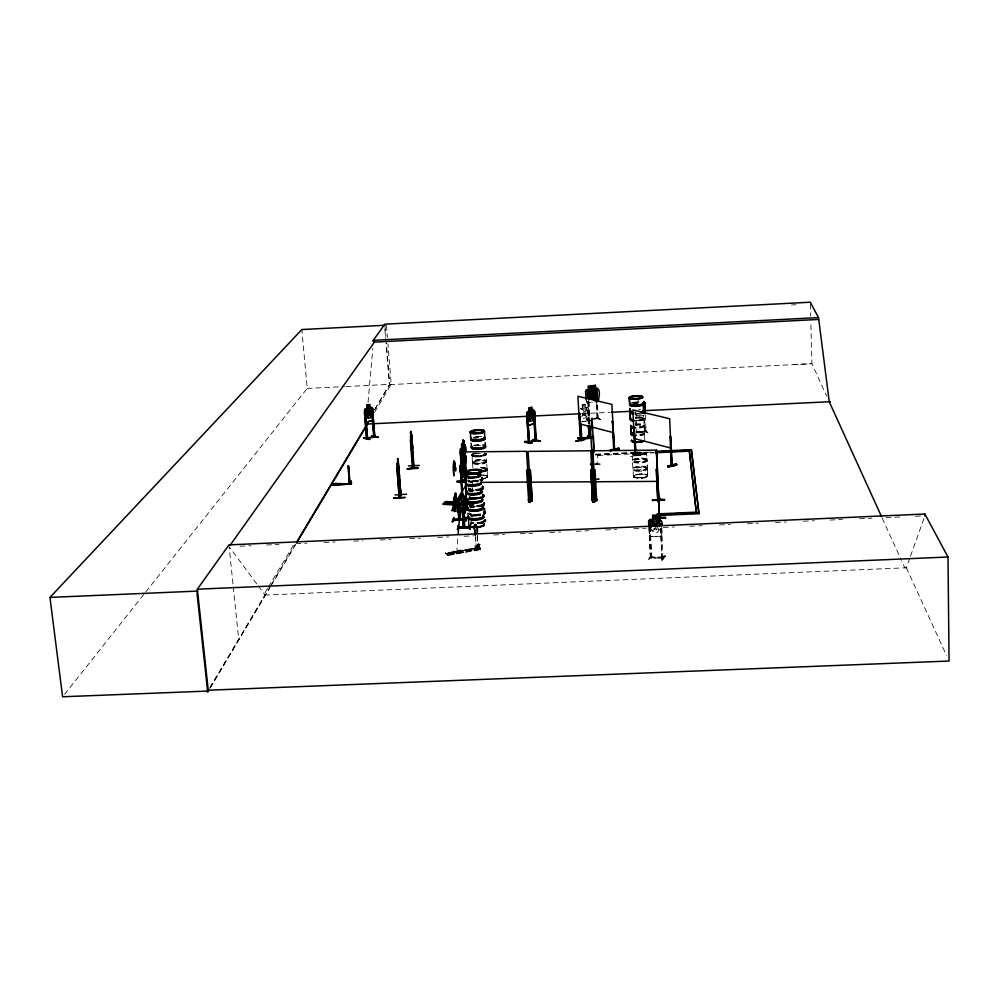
<?xml version="1.0" encoding="UTF-8"?>
<svg xmlns="http://www.w3.org/2000/svg" width="999" height="999" viewBox="0 0 999 999"><rect width="100%" height="100%" fill="white"/><g stroke="black" fill="none" stroke-linecap="round" stroke-linejoin="round"><path stroke-width="0.75" stroke-dasharray="5 3.75" d="M640.821 453.596C631.081 453.608 639.273 454.57 640.933 452.722A9.565 2.31 -2.9 0 1 640.496 452.909L640.047 453.484M639.397 453.359L639.597 452.634L637.861 453.833A8.454 2.06 -2.8 0 1 640.846 453.658L636.313 453.509M479.283 545.317C478.509 543.98 479.358 545.866 478.409 545.129M478.371 455.956L485.352 454.845L484.627 454.37M475.412 498.176L480.669 498.326A7.755 2.023 -4.1 0 0 469.767 498.813M479.408 545.317L479.283 545.054M472.427 461.813L471.94 454.283M487.187 469.717L487.212 469.58A7.143 1.761 -4 0 1 483.129 471.503M594.967 464.41L600.337 463.936L596.153 464.185M637.799 453.509L637.861 453.309A8.454 2.048 -2.8 0 1 640.821 453.171L638.648 453.621M477.609 544.905L477.385 545.554M478.983 545.279L478.658 544.88M478.771 544.48L478.896 545.379M647.377 468.868L647.664 475.911A7.18 1.823 -2.8 0 1 636.987 477.997A7.18 1.823 -2.8 0 1 636.9 474.837A7.18 1.823 -2.8 0 1 647.702 475.911L647.09 460.264M471.953 455.469L472.215 454.033L474.363 453.134A7.068 1.686 -4 0 0 472.864 455.382L480.244 455.981M632.417 460.839L632.23 453.309M486.113 453.971L484.827 454.97M487.662 476.948L486.963 475.874L487.537 476.286M647.09 460.189L647.052 460.402A7.28 1.786 -2.8 0 0 636.088 459.365A7.28 1.786 -2.8 0 0 636.163 462.475A7.28 1.786 -2.8 0 0 647.04 460.402L647.04 460.439M594.904 464.61L597.065 464.51L597.727 454.582L597.764 455.457M640.334 453.558C640.958 453.571 638.736 452.372 639.835 453.521M639.298 453.059L639.248 453.359M635.539 452.297L595.641 454.158L595.641 455.556L654.008 452.834M632.379 454.021L633.129 452.385A7.205 1.748 -2.8 0 0 638.461 454.77A7.205 1.748 -2.8 0 0 646.316 452.21C647.027 455.656 638.224 454.882 635.789 454.92M642.906 417.969L643.606 419.305L643.868 418.569M633.503 475.849C641.258 483.666 659.752 471.041 635.426 474.912M368.019 402.447L372.852 348.339M477.335 544.73L477.322 545.442L478.633 545.254M478.109 545.529L478.459 547.102L480.432 548.426L480.307 546.703L477.01 547.29L477.122 549.013L480.432 548.426M479.358 544.48L478.546 543.968L479.508 548.051L479.545 544.393L478.546 543.968M480.082 544.805L477.185 545.154L478.084 545.417M637.812 432.317A6.756 1.573 -2.9 0 1 644.517 433.778L644.792 440.122M461.675 550.699C452.172 550.849 468.543 550.786 458.816 550.973M458.841 551.323L461.7 551.036M478.633 544.592C478.733 544.73 476.261 545.229 478.946 545.242M477.185 547.415L477.335 549.562L475.012 548.001L474.862 545.854L478.334 545.392L478.346 544.717M472.352 462.038L472.427 462.724M487.1 469.055L486.451 461.001A7.043 1.698 -4 0 1 475.474 462.874A7.043 1.698 -4 0 1 476.386 459.877A7.043 1.698 -4 0 1 486.451 460.876L485.914 453.621M477.647 545.317L477.834 544.992M644.517 433.778L644.517 433.741A6.756 1.573 -2.9 0 1 636.076 435.489M487.087 470.054L487.125 469.942A7.043 1.736 -4 0 0 482.43 468.793M477.709 545.429L477.547 544.867M487.1 470.017L487.112 469.98A7.043 1.736 -4 0 1 483.129 471.953M486.625 461.688L486.625 461.75A7.143 1.723 -4 0 0 476.411 460.726A7.143 1.723 -4 0 0 475.474 463.786A7.143 1.723 -4 0 0 486.6 461.75M647.364 468.818L647.477 468.519A7.28 1.823 -2.8 0 0 636.5 467.532A7.28 1.823 -2.8 0 0 636.575 470.679A7.28 1.823 -2.8 0 0 647.439 468.581L647.439 468.581M630.494 456.718L639.535 454.208M581.093 422.04L588.224 420.779L589.023 417.232L588.573 408.191L587.387 407.167L588.573 408.191M588.224 420.779L589.085 417.257M633.403 476.573L632.417 460.914M661.987 532.617L660.826 536.825L650.786 536.525L649.113 532.292M590.446 421.079L586.376 419.168M586.338 419.243L586.813 418.618L590.933 420.479M487.687 476.91L485.164 478.359M267.582 588.436L263.586 595.117L906.355 567.769L909.964 557.667M910.476 556.231L924.912 515.859M651.798 555.182L647.964 559.777L651.91 555.831M448.089 555.469L480.894 549.587L478.309 547.415L445.629 553.234L445.841 553.846L478.808 547.976L446.066 553.546L446.278 554.158L478.983 548.326L478.758 547.714L445.492 553.621L445.616 552.797L448.951 552.197L451.248 554.22L448.951 552.197M480.669 548.975L447.352 554.944L480.669 548.975L480.307 546.703M447.902 555.044L445.616 552.797M638.511 453.921L638.873 453.346M478.334 545.392L478.196 547.839M581.793 416.983L583.528 412.962C579.283 409.79 582.754 407.142 584.078 412.1C584.939 407.03 588.661 407.455 584.79 412.774C589.085 416.171 585.814 418.706 584.215 413.598L581.93 417.37M639.447 453.633L639.909 452.834L638.261 453.621M645.566 453.259L645.267 452.909M644.405 453.471L645.554 453.009M632.879 453.808L633.878 454.033M654.545 528.246C654.782 532.092 649.125 531.705 653.071 528.271M640.459 452.684L640.571 453.396M484.04 455.069L483.191 455.007L483.691 454.483M643.593 419.018L641.42 419.48M644.455 453.596L643.781 453.271M210.427 687.512L265.06 595.054L257.692 585.127M374.625 409.627L389.385 384.64L386.014 342.919M209.902 688.423L269.892 587.799M270.679 586.463L295.429 544.954M374.45 412.4L391.208 384.29L387.949 343.856M659.54 529.145L657.554 532.467L653.558 532.355L651.261 528.921M209.815 687.599L270.642 585.701M271.441 584.365L295.367 544.28M268.381 587.1L294.006 544.343M374.75 409.615L389.722 384.627L386.351 342.769M639.909 453.883C640.322 452.085 640.571 453.446 639.597 452.747M640.297 452.897L639.835 453.733M634.752 403.509L635.739 402.185L640.284 401.898M634.865 403.546L635.764 402.21M662.449 560.227L665.534 556.181L661.9 560.139M64.523 694.342L144.78 593.194M145.742 591.97L307.205 388.449L301.835 329.545M469.58 497.065L470.079 497.077M470.242 497.202L469.617 497.202M661.725 559.515L664.909 555.556L661.725 560.227M661.987 556.88L663.199 557.055L662 557.042M651.41 557.942C653.558 557.142 648.826 555.869 651.448 556.693M650.361 557.917L650.399 556.468M485.214 454.795L483.666 455.02M473.476 455.007L472.852 455.419L473.414 454.932M473.151 455.482L473.588 455.182M640.933 453.084A9.565 2.31 -2.9 0 1 640.521 453.396L639.223 453.509L639.909 452.947M640.371 413.474L640.159 413.199A6.781 1.498 -2.9 0 1 634.989 413.623M581.081 409.54L582.542 408.154L582.292 404.745L585.189 404.27L585.327 407.642L587.35 407.292L585.476 407.53M636.438 453.509L637.762 453.321M591.283 419.68L598.189 418.706M636.55 403.371L638.186 402.098L637.886 398.601M633.491 475.836L635.426 474.9M644.517 453.683L645.903 453.359L644.58 453.246M643.718 453.396L644.105 453.459M633.279 453.808L633.978 453.846M633.441 454.021L633.978 453.833M636.076 454.945C636.063 457.467 634.49 453.871 636.026 454.882M635.077 455.856C637.412 455.644 633.691 454.295 632.392 453.996L632.092 453.509M635.364 417.907A6.693 1.498 -2.9 0 1 643.781 418.956A6.693 1.498 -2.9 0 1 635.364 420.816L643.606 419.305M484.965 454.545L483.429 454.682M645.204 430.919L645.054 431.818L645.004 430.831L646.103 430.719L646.266 431.793L636.937 432.592L646.153 431.705M636.962 403.296L638.049 403.309M639.56 453.059L639.547 453.384M642.906 419.717L641.845 420.079M651.735 555.731L648.688 559.802M643.831 453.321L645.329 452.884M651.635 557.942L650.162 526.685M469.567 497.352L470.342 497.077M641.47 419.018L642.632 419.592M483.591 455.719L485.726 454.82L486.014 453.446M485.102 454.857L484.39 455.057M474.388 453.459L471.803 454.895L472.939 455.244M588.836 420.042L589.76 419.917M596.965 417.832L597.989 417.694M478.434 548.339L475.874 546.878L478.246 548.638M663.136 557.08L662.949 558.329L663.136 556.893M651.51 557.929L650.049 526.81M662.162 556.843L661.912 558.291L660.501 525.412M481.106 522.664L482.792 522.24A7.642 2.073 -4.1 0 1 477.197 523.114L481.106 522.664L479.195 522.952M635.839 455.332A7.155 1.736 -2.8 0 0 645.616 454.233A7.18 1.736 -2.8 0 0 642.969 451.998A7.155 1.736 -2.8 0 1 645.616 454.233A7.18 1.736 -2.8 0 1 635.839 455.344A7.155 1.736 -2.8 0 1 633.216 453.071A7.18 1.736 -2.8 0 0 635.839 455.344L636.088 455.244M471.478 498.801L481.056 497.377A7.692 1.998 -4.1 0 1 469.105 497.502L479.195 498.414A7.705 2.01 -4.1 0 0 469.83 499.188L471.478 498.763M471.69 498.464L481.068 497.714A7.692 1.998 -4.1 0 1 469.13 497.839L471.678 498.501M479.383 498.139L481.081 497.739M469.755 498.826L475.399 497.964M633.666 453.583L632.891 454.046M645.017 430.819L645.903 430.719M641.745 419.168L643.006 419.255M483.553 454.745L484.577 454.67M484.977 455.044L483.491 454.982M471.965 455.444L476.61 456.493L483.578 455.694M588.96 419.168L589.585 418.968M597.077 417.819L597.752 417.694M598.164 418.731L597.24 403.259M469.617 499.6L472.689 499.637M451.186 551.798C458.878 557.08 445.142 550.249 454.508 551.211L456.818 553.234L454.508 551.211M457.467 550.686C465.172 555.919 451.423 549.163 460.789 550.099L463.111 552.11L460.789 550.099M474.862 545.854L475.162 547.689L480.494 546.828M478.796 547.577L478.833 543.918M480.257 548.926L447.465 554.732L480.681 549.188M582.504 421.653L588.149 420.679M477.247 545.379L480.119 544.842M475.349 536.788L476.273 547.052L475.599 536.75M583.104 418.281L585.951 417.782L587.312 414.822L586.962 408.516L585.377 407.654L585.289 404.145L582.18 404.645L582.429 408.054L580.294 408.391M580.856 408.404L582.479 408.129M580.906 408.429L587.4 407.305M587.524 410.339L588.536 410.252L587.524 410.339L588.286 424.001M638.923 453.696L638.973 453.084M596.166 417.669L600.699 419.518L596.503 417.619M591.246 418.993L597.127 418.181M469.68 497.052L470.142 497.102M477.435 498.064L479.358 497.777M587.225 402.797L591.458 402.185M586.138 399.787L587.2 402.934L592.907 402.073M633.653 453.883L633.116 454.095M641.283 454.832L643.019 454.582M480.269 456.293L482.03 456.043M641.92 419.143L641.071 419.455L642.369 419.168M641.945 419.293L642.732 419.043M597.902 418.656L597.102 403.196M596.266 403.321L597.29 418.868L597.252 417.894M597.302 418.856L596.415 403.384M636.413 415.759C655.681 411.551 634.14 420.816 635.202 412.525M645.654 430.494L647.851 432.767M638.548 409.49L640.646 409.29M636.301 453.721L640.796 453.109L640.908 453.796M477.46 498.401L473.476 498.588M635.327 417.32L638.786 417.157M638.798 417.482L635.339 417.619A6.693 1.498 -2.9 0 1 643.756 418.631A6.693 1.498 -2.9 0 1 635.352 420.554L643.106 419.418L642.407 418.931M637.075 417.52L635.352 417.644A6.693 1.498 -2.9 0 1 643.768 418.706A6.693 1.498 -2.9 0 1 635.352 420.492L637.087 420.454M642.107 419.081L641.545 419.168M791.558 304.932L795.891 304.72M307.205 388.449L344.543 386.601M346.104 386.526L391.208 384.29M389.722 384.627L811.937 363.711L826.685 396.116M793.318 364.61L811.937 363.711L810.826 322.365M581.868 413.673L609.865 412.325M596.128 463.761L600.337 464.16M645.279 431.893L644.355 415.184M637.075 452.222L640.134 452.072M595.591 454.682L635.539 452.809M637.075 452.734L652.434 452.023M595.691 455.044L632.504 453.321M634.04 453.246L653.995 452.31M594.855 463.723L597.015 463.611L597.065 464.51M596.353 478.946L599.225 478.808L596.49 479.557M596.378 479.42L599.25 479.383M240.022 546.178L250.911 545.691M266.483 545.004L278.933 544.455M296.054 543.693L306.955 543.206M324.076 542.457L334.965 541.97M353.646 541.146L362.987 540.734M380.107 539.972L391.009 539.485M409.69 538.661L420.579 538.186M437.699 537.425L448.601 536.938M464.16 536.251L473.501 535.839M493.743 534.94L504.632 534.465M520.204 533.766L532.654 533.216M549.775 532.467L560.676 531.98M576.236 531.293L588.686 530.744M605.806 529.982L616.708 529.495M633.828 528.746L646.278 528.184M663.398 527.435L674.3 526.948M689.859 526.261L702.322 525.711M719.442 524.95L730.331 524.463M747.464 523.713L758.353 523.226M775.474 522.465L786.375 521.99M803.496 521.228L814.385 520.754M829.957 520.054L842.407 519.505M859.527 518.756L871.977 518.194M885.988 517.582L899.999 516.958M915.571 516.271L923.351 515.921M906.355 567.769L904.819 567.832L901.573 560.676M662.961 558.316L661.688 525.449M484.315 454.582L485.102 454.67M484.215 455.069L483.441 455.119M479.12 522.839L477.172 523.039M637.037 431.593L636.962 432.717L636.001 412.937M469.967 488.136A3.971 1.361 -88.6 0 0 470.242 488.761L470.741 491.67M469.53 504.532L473.938 504.47M468.993 504.695L473.826 504.832L469.143 504.845M468.868 505.032L473.651 504.97M653.396 528.983L657.392 529.095M660.751 536.638L650.873 536.388L649.288 532.23M665.596 556.268L664.847 555.544M650.499 557.742L663.361 558.166M648.875 526.785L650.386 557.879L663.111 558.291M477.584 545.629L477.222 544.992M638.786 417.145L643.868 418.419M638.798 417.457L642.869 417.994M641.945 419.568L641.108 419.518M640.484 453.796L639.81 453.271M477.397 498.326L479.195 498.439A7.705 2.01 -4.1 0 0 469.817 499.125M650.411 557.892L649.088 528.009M482.417 523.251L477.16 522.964A7.73 2.11 -4.1 0 1 482.392 523.226M473.551 456.181L472.515 455.856M600.661 419.468L596.016 417.207M645.179 430.094L647.901 432.842M645.217 430.519L647.389 432.742M486.938 475.861L482.892 475.212A7.043 1.761 -4 0 1 487.562 476.473A7.043 1.761 -4 0 1 483.578 478.421M470.816 522.34L473.426 523.014A7.642 2.073 -4.1 0 1 470.904 522.34M587.162 402.909L586.55 400.811M596.041 417.757L600.187 419.605M586.75 418.681L590.871 420.529M589.522 420.279L586.775 419.043L590.958 421.016M635.139 455.881L635.014 454.857M661.962 558.279L660.539 528.658M633.541 477.023L634.265 477.435M485.377 453.309L486.038 453.771M476.273 547.052L477.834 548.089L477.023 532.367M475.162 547.689L477.122 549.013M471.928 455.132L472.614 455.507A7.068 1.686 -4 0 0 482.005 455.731A7.068 1.686 -4 0 0 485.327 453.334A7.068 1.686 -4 0 1 482.005 455.731A7.068 1.686 -4 0 1 472.602 455.619A7.068 1.686 -4 0 1 475.949 453.159A7.068 1.686 -4 0 0 472.589 455.556M445.654 553.221L448.114 555.432M645.017 431.118L637.125 431.955M256.768 583.891L229.121 546.653L233.104 585.239M656.093 526.048C662.412 532.33 657.105 533.316 655.232 526.948M480.382 549.263L447.627 555.119M478.321 547.627L445.492 553.621M480.594 467.919A7.143 1.761 -4 0 1 487.037 468.931L486.938 468.656M487.012 468.893L487.05 468.956A7.143 1.761 -4 0 1 483.104 471.091M647.402 468.131L647.427 468.194A7.28 1.823 -2.8 0 1 636.55 470.254A7.28 1.823 -2.8 0 1 636.475 467.107A7.28 1.823 -2.8 0 1 647.414 468.169M472.539 463.012L473.014 469.567M906.33 567.707L946.465 655.381M882.192 518.106L900.923 559.265M644.13 425.424L644.43 432.729A6.668 1.548 -2.9 0 0 636.051 431.643M644.118 425.349L643.568 415.197M447.465 554.507L447.777 555.207M486.925 468.618L487.2 469.505A7.143 1.761 -4 0 0 482.43 468.306M647.077 460.152L647.065 460.077A7.28 1.786 -2.8 0 1 636.138 462.05A7.28 1.786 -2.8 0 1 636.063 458.953A7.28 1.786 -2.8 0 1 647.015 459.977L646.565 452.659L646.89 459.59A7.18 1.761 -2.8 0 1 636.163 461.55A7.18 1.761 -2.8 0 1 636.088 458.491A7.18 1.761 -2.8 0 1 646.89 459.503M469.767 514.485L469.692 514.048A7.767 2.085 -4.1 0 0 470.242 514.56M644.43 432.804L644.442 432.767A6.668 1.548 -2.9 0 1 636.051 434.627M233.267 586.775L238.761 640.022M470.242 488.761L470.504 491.67M386.451 325.187L387.45 337.625M384.977 325.724L385.851 336.576M384.89 329.021L385.889 341.383M479.258 544.443L479.508 548.051M468.231 487.562L468.456 490.646M487.1 470.254L487.524 476.973M588.861 401.386L589.81 418.431M588.723 401.323L589.672 418.369M588.024 401.511L589.298 423.926M587.887 401.448L589.123 423.851M587.699 410.402L588.461 424.063M477.422 535.177L478.084 548.051M472.44 488.786L472.589 491.77M472.127 487.287L472.365 491.77M635.002 411.513L635.227 414.61M635.601 422.177L635.751 425.199M661.6 528.409L661.8 532.629M645.279 415.097L646.078 431.843M646.965 460.876A7.18 1.773 -2.8 0 1 636.238 462.924A7.18 1.773 -2.8 0 1 636.163 459.865A7.18 1.773 -2.8 0 1 646.965 460.876L647.277 467.694A7.18 1.786 -2.8 0 1 636.575 469.755A7.18 1.786 -2.8 0 1 636.5 466.658A7.18 1.786 -2.8 0 1 647.29 467.694M810.326 303.996L810.651 316.246M456.78 552.797A514.41 34.99 88 0 1 457.879 537.262M640.109 413.661A6.681 1.474 -2.9 0 1 635.027 414.048M635.339 417.332A6.693 1.498 -2.9 0 1 643.743 418.381A6.693 1.498 -2.9 0 1 635.339 420.229M631.605 402.772A6.681 1.449 -2.9 0 1 638.036 402.085M632.979 403.296A6.781 1.474 -2.9 0 1 638.099 402.909M631.555 403.209A6.781 1.474 -2.9 0 1 638.086 402.51M636.113 432.917A6.668 1.548 -2.9 0 1 644.492 434.016L644.505 433.891A6.668 1.548 -2.9 0 1 636.113 435.914M635.389 418.294A6.668 1.498 -2.9 0 1 643.768 419.343A6.668 1.498 -2.9 0 1 635.389 421.191M635.689 424.837A6.768 1.548 -2.9 0 1 644.193 425.936L644.205 425.936A6.768 1.548 -2.9 0 1 635.689 427.834M635.739 425.299A6.668 1.523 -2.9 0 1 644.13 426.386A6.668 1.523 -2.9 0 1 635.739 428.259M636.051 432.055A6.756 1.573 -2.9 0 1 644.555 433.179L644.58 433.191A6.756 1.573 -2.9 0 1 636.051 435.089M635.664 424.45A6.768 1.548 -2.9 0 1 644.18 425.537L644.205 425.562A6.768 1.548 -2.9 0 1 635.676 427.435M635.676 424.026A6.668 1.523 -2.9 0 1 644.068 425.099A6.668 1.523 -2.9 0 1 635.676 426.973M485.864 453.359A7.068 1.686 -4 0 1 481.418 455.544A7.068 1.686 -4 0 1 472.864 455.382M473.851 445.342A7.043 1.648 -4 0 1 483.728 444.867M473.239 437.724A7.168 1.648 -4 0 1 481.905 437.05M475.399 445.866A7.155 1.673 -4 0 1 483.878 445.729M473.801 445.791A7.155 1.673 -4 0 1 483.853 445.317M474.912 438.299A7.055 1.623 -4 0 1 478.484 437.912M473.264 438.136A7.168 1.648 -4 0 1 478.459 437.412M484.328 453.259A7.068 1.686 -4 0 1 482.567 455.931A7.068 1.686 -4 0 1 472.377 455.744A7.068 1.686 -4 0 1 477.709 453.146M480.556 467.482A7.043 1.723 -4 0 1 486.9 468.469A7.043 1.723 -4 0 1 483.029 470.604M482.904 475.487A7.043 1.761 -4 0 1 487.587 476.748A7.043 1.761 -4 0 1 483.603 478.696M482.867 475.037A7.018 1.748 -4 0 1 485.089 477.884M645.604 452.097A7.205 1.748 -2.8 0 1 644.043 454.383A7.205 1.748 -2.8 0 1 634.777 454.82A7.205 1.748 -2.8 0 1 633.166 452.684M480.507 490.034A7.692 1.961 -4.1 0 1 476.91 490.721M468.593 490.172A7.692 1.961 -4.1 0 0 474.912 490.871A7.73 1.986 -4.1 0 0 469.28 491.77M468.319 488.686A7.692 1.961 -4.1 0 1 469.243 488.174M480.544 489.547A7.792 1.986 -4.1 0 1 468.456 489.685M480.981 496.878A7.667 1.986 -4.1 0 1 469.093 497.002M481.019 497.065A7.692 1.998 -4.1 0 1 469.08 497.202M478.221 481.156A7.805 1.961 -4.1 0 1 467.832 480.919M480.407 488.561A7.692 1.961 -4.1 0 1 468.481 488.698M478.209 481.643A7.692 1.936 -4.1 0 1 476.298 481.93M472.315 482.117A7.692 1.936 -4.1 0 1 467.957 481.406M480.519 489.098A7.792 1.986 -4.1 0 1 468.419 489.235M478.184 480.706A7.805 1.948 -4.1 0 1 467.794 480.469M478.109 480.169A7.692 1.923 -4.1 0 1 467.857 479.932M480.581 515.347A7.667 2.048 -4.1 0 1 470.367 515.047M469.767 514.572A7.667 2.048 -4.1 0 1 470.092 513.498M480.594 514.86A7.767 2.085 -4.1 0 1 471.341 514.947M469.53 513.548A7.767 2.085 -4.1 0 1 469.967 512.986M482.729 521.74A7.642 2.073 -4.1 0 1 477.16 522.602A7.667 2.098 -4.1 0 1 482.33 523.051M479.395 498.563A7.667 1.986 -4.1 0 1 469.18 498.301M481.081 522.34A7.667 2.085 -4.1 0 1 477.172 522.802M473.426 522.689A7.667 2.085 -4.1 0 1 470.854 522.027M481.68 505.731A7.78 2.048 -4.1 0 1 469.617 505.856M480.482 513.886A7.667 2.048 -4.1 0 1 469.655 513.124M481.63 506.218A7.655 2.023 -4.1 0 1 478.059 506.905M469.767 506.331A7.655 2.023 -4.1 0 0 476.061 507.067A7.717 2.048 -4.1 0 0 470.442 507.992M469.493 504.807A7.655 2.023 -4.1 0 1 470.404 504.283M480.556 514.423A7.767 2.073 -4.1 0 1 469.592 513.636M481.643 505.282A7.78 2.048 -4.1 0 1 469.58 505.407M481.543 504.757A7.667 2.01 -4.1 0 1 469.642 504.882M482.704 521.728A7.605 2.06 -4.1 0 1 477.16 522.589M467.832 490.771A7.73 1.986 -4.1 0 1 480.019 489.797M468.506 481.993A7.867 1.986 -4.1 0 1 478.022 481.243M468.556 481.506A7.742 1.948 -4.1 0 1 477.909 480.756M469.792 498.626A7.692 2.01 -4.1 0 1 480.581 498.139M469.168 491.246A7.855 2.023 -4.1 0 1 480.182 490.734M469.143 490.784A7.855 2.023 -4.1 0 1 480.157 490.284M470.254 482.055A7.867 1.986 -4.1 0 1 478.046 481.693M470.354 482.592A7.742 1.961 -4.1 0 1 472.265 482.305M470.966 515.259A7.705 2.073 -4.1 0 1 480.294 514.51M470.304 507.005A7.842 2.073 -4.1 0 1 481.293 506.505M468.993 507.005A7.717 2.048 -4.1 0 1 481.168 506.031M471.565 499.537A7.692 2.01 -4.1 0 1 479.195 499.188M470.242 524.025A7.667 2.098 -4.1 0 1 473.251 523.126M470.329 507.455A7.842 2.085 -4.1 0 1 481.331 506.968M470.267 524.525A7.68 2.098 -4.1 0 1 471.603 524.025M477.172 523.164A7.68 2.098 -4.1 0 1 482.38 523.551M470.954 516.196A7.83 2.11 -4.1 0 1 480.432 515.434M470.929 515.746A7.83 2.11 -4.1 0 1 480.394 514.985M469.817 499.45A7.755 2.023 -4.1 0 1 479.195 498.701M471.066 516.72A7.705 2.085 -4.1 0 1 478.608 515.846M470.379 481.893A3.971 1.361 -88.6 0 1 472.215 483.329M470.616 481.893A3.971 1.361 -88.6 0 1 472.452 483.329M470.467 488.773A3.971 1.361 -88.6 0 1 470.204 488.149M486.538 462.137L486.525 462.187A7.043 1.711 -4 0 1 475.561 464.235A7.043 1.711 -4 0 1 476.486 461.213A7.043 1.711 -4 0 1 486.538 462.225M661.875 557.23L651.648 557.042L661.875 557.23M471.54 523.713L470.179 524.238A7.73 2.11 -4.1 0 1 471.553 523.713M585.789 415.084L582.954 415.584L582.604 409.278L585.439 408.778L585.789 415.084M584.715 404.932L582.892 405.244L582.954 406.368L584.777 406.056L584.715 404.932M481.805 436.613A7.055 1.623 -4 0 0 473.276 437.275A7.068 1.623 -4 0 1 481.818 436.6M475.049 456.793A7.043 1.673 -4 0 0 486.014 454.807A7.043 1.673 -4 0 0 475.974 453.833A7.043 1.673 -4 0 0 475.049 456.793M475.449 463.374A7.143 1.723 -4 0 0 486.575 461.338A7.143 1.723 -4 0 0 476.386 460.314A7.143 1.723 -4 0 0 475.449 463.374M636.65 471.128A7.18 1.798 -2.8 0 0 647.364 469.068A7.18 1.798 -2.8 0 0 636.575 468.019A7.18 1.798 -2.8 0 0 636.65 471.128M636.975 477.522A7.155 1.811 -2.8 0 0 647.652 475.449A7.155 1.811 -2.8 0 0 636.9 474.375A7.155 1.811 -2.8 0 0 636.975 477.522M637.549 452.085A7.18 1.736 -2.8 0 0 635.826 452.335A7.155 1.736 -2.8 0 1 637.549 452.072M636.975 477.722A7.18 1.823 -2.8 0 0 647.689 475.636A7.18 1.823 -2.8 0 0 636.887 474.562A7.18 1.823 -2.8 0 0 636.975 477.722M470.879 521.828A7.642 2.073 -4.1 0 0 473.426 522.489A7.605 2.06 -4.1 0 1 470.904 521.828"/><path stroke-width="1.5" d="M411.251 436.338L411.913 444.33L411.413 441.396C412.1 455.457 409.665 428.808 411.288 439.847M350.549 481.718L351.161 481.518M412.537 467.42L413.873 465.284L412.412 468.456L412.974 467.12L413.062 468.194L410.502 432.28M410.577 437.874L410.614 436.351M468.469 499.8L465.859 504.033L466.246 498.401L466.67 506.018L465.834 494.38L464.797 499.7L465.309 508.828L466.783 505.894L465.184 511.563M348.576 466.533L348.226 465.896L349.613 483.191L348.901 470.104M397.09 465.484L397.552 463.186L399.637 497.739L397.19 465.459M453.833 504.158C455.269 479.807 457.442 524.725 454.657 496.878M454.42 510.514L453.621 498.801L455.469 493.344L455.869 494.83M460.864 499.025L460.814 498.351L460.876 499.375M464.66 446.441L463.499 445.079M467.557 500.586C467.12 497.939 468.269 501.036 466.858 500.686M349.887 482.542L348.863 484.165L348.801 482.829L350.799 482.817M351.024 483.878L330.819 485.152M351.323 483.653L331.268 484.365M351.423 483.466L351.336 481.843L349.25 482.017L351.336 481.843M331.356 484.39L333.429 483.941M465.322 499.812L462.1 498.364L460.327 468.007L463.074 498.464L462.387 497.115M462.587 497.452L461.988 497.202L462.924 497.352M593.706 478.558L593.231 479.682M459.415 507.317C460.439 505.931 459.09 508.429 460.252 507.38C460.064 502.01 458.928 510.414 460.252 507.38M461.176 498.763L460.514 498.788M592.082 449.712L593.781 479.67M593.369 435.589L594.205 451.286M455.357 494.892L455.469 493.344L456.855 504.87L456.718 503.833L454.483 510.464M455.919 493.868L455.257 493.781L455.956 493.356L456.643 505.432L456.655 503.808L456.131 504.27M463.961 500.549L464.772 512.662L466.683 505.969L465.197 512.649L464.772 511.138M457.892 527.422L470.442 526.91L470.229 527.684L457.892 528.234L470.229 527.659M465.571 481.331L465.821 477.934M465.546 461.151L465.834 457.267L465.546 461.151L463.037 462.599L461.925 462.237L463.024 463.923L462.937 462.674M340.159 483.591L338.524 483.916L340.659 483.603M592.931 485.601L593.356 478.846L591.72 500.174L594.043 500.074L595.529 481.131M348.326 465.934L348.539 473.089M349.912 481.955L350.836 481.918M591.72 500.174L592.444 491.433M465.497 519.792L453.284 520.454L465.484 519.717M592.32 461.65L593.606 446.953M464.06 448.738L464.373 445.841L464.635 448.464M455.756 506.081L455.507 508.553M464.498 497.19L456.73 499.15L464.535 497.814M393.656 497.927L405.207 497.477L393.594 498.176M418.032 468.331L407.13 468.856L418.044 467.607L407.13 468.781M456.019 494.468L453.658 499.762M455.631 508.429L454.52 511.513L456.643 505.432M462.962 461.838L462.949 453.883M462.949 463.349L463.499 459.84M462.062 456.293L462.549 453.284L461.251 449.725L462.812 452.285L463.848 448.189L463.224 452.934M372.702 420.591L373.351 417.12L372.615 408.354L371.516 407.405L369.78 407.817L369.58 404.558L366.833 405.169L367.17 408.466L365.272 408.891L364.523 410.264L366.358 422.102L372.702 420.591L373.276 417.107M641.433 412.063A6.681 1.474 -2.9 0 0 643.144 410.552L643.006 410.252M575.911 441.308L584.702 439.385L576.223 440.846M576.186 440.884L584.427 439.348M467.42 504.982L443.269 504.32L445.442 501.76C452.797 500.212 442.732 506.256 448.476 501.835M443.319 504.308L467.807 504.67M443.993 503.783L445.442 501.76M444.905 503.034L467.582 503.084M445.629 502.497L445.03 502.697L467.619 503.284M524.825 441.77L531.893 442.694C522.252 439.585 522.002 442.932 531.93 443.269M369.717 439.385L363.524 438.024M595.192 398.489L594.567 400.711L594.667 389.747L593.531 388.761L591.608 389.061M598.301 401.323C598.788 397.49 600.899 391.021 597.514 388.224L586.513 389.897M462.175 462.3L462.425 455.157L460.951 457.355L461.663 465.671L460.439 452.247L461.001 466.383M461.463 455.781L461.063 457.367M462.375 444.33L462.724 443.244L463.249 443.756M462.749 443.369L462.337 444.255M461.238 464.86L460.214 450.299L460.639 448.713L464.473 446.765M460.389 450.324L460.639 448.713L461.85 448.114L461.476 444.48L463.186 443.593L461.476 444.48M470.442 526.061L469.867 529.033L471.116 526.61M469.867 529.033L470.529 526.111M470.654 526.635L469.942 528.871M464.547 527.722L463.211 507.504M462.837 505.856C462.4 509.078 463.948 504.208 462.062 507.217L463.686 527.797L463.349 521.303M457.392 529.458L458.404 525.986M457.492 529.62L458.454 525.486M464.51 500.611L465.197 512.649M464.435 502.01L465.921 495.429L463.911 500.824M462.924 507.18L463.099 507.867M463.449 527.747L462.062 507.217M465.921 495.429L464.098 501.71M459.652 508.229L459.765 505.569M460.002 508.216L460.114 505.556M577.809 438.324L578.271 437.699L583.341 440.159L577.809 438.324L578.296 437.687M583.291 439.585L578.234 437.749M465.709 521.266L466.758 517.894L466.058 517.27L465.01 520.641L466.034 517.27L465.034 521.291L465.684 521.203M465.734 508.941L466.645 505.906M457.829 498.451C458.678 498.339 456.543 500.899 458.541 500.062L460.177 519.692M466.57 496.815L465.459 498.451L465.996 505.981L466.833 500.586M466.92 499.575L467.22 500.699L466.858 500.124M458.578 512.162L458.928 520.042M465.971 494.517L464.897 497.24M460.464 500.399C461.975 495.504 459.24 500.724 461.076 499.575M453.896 517.819L452.172 521.865L453.846 517.869M452.847 521.84L453.796 518.394M460.939 497.777L460.339 498.601M458.254 499.75L458.566 500.349L457.392 500.449M456.231 503.821L454.408 509.39L454.907 510.439L454.283 510.514L453.696 505.719M457.579 500.437L458.229 509.515M456.78 504.957L456.218 505.457M454.508 511.363L455.494 508.429M595.891 395.791L593.069 396.216L592.732 390.147L590.921 394.093C596.89 398.801 588.224 399.825 593.656 393.718C589.622 390.597 592.682 388.087 594.218 392.894C595.304 387.924 598.638 388.623 594.904 393.556C599.338 396.878 595.704 399.325 594.343 394.33L592.357 397.877L590.359 394.867C589.497 399.95 585.664 399.538 589.672 394.255C585.439 391.121 588.911 388.636 590.222 393.431L591.708 390.197L595.566 389.735L596.328 401.835M453.721 508.916L453.996 507.704M453.858 509.078C452.697 492.17 453.446 519.98 454.383 504.582L453.796 502.36L454.408 503.571L454.645 499.712L454.508 509.403L455.344 504.532L454.645 499.812L453.971 504.158M453.596 505.257L454.782 501.76L454.358 507.442L454.095 503.796M453.808 499.875L455.969 493.568M466.083 502.534L468.044 501.011L468.056 499.8M466.62 502.46L468.444 500.274M457.867 526.098L458.504 526.148M529.208 502.422L532.217 499.2L529.258 502.335M530.944 499.113C535.701 497.727 524.188 507.28 532.155 498.563M594.505 502.172L596.44 498.301L593.906 502.097M594.393 502.06L596.328 498.851M596.403 498.314L593.856 502.172M656.867 469.255L659.552 518.069L656.38 450.224L657.105 466.358M657.929 499.075C659.964 498.189 656.917 500.874 658.89 500.574L656.555 450.149L592.907 450.761L595.704 500.636C599.612 499.937 593.394 499.001 596.69 499.338M406.618 494.18L395.092 494.942M419.293 465.472L408.466 465.859M399.338 496.628L400.811 494.23L399.15 497.689M399.213 497.689L396.965 467.482L399.263 497.714M397.889 462.25L398.301 461.638L400.961 494.942C401.074 497.377 398.838 496.94 399.737 496.615M397.452 463.286L397.714 458.553L400.874 495.005L399.051 475.349M413.574 466.009L414.023 464.747M414.16 465.771L412.849 468.419L412.762 467.42M400.924 493.618L400.299 493.918M463.174 464.997L463.811 460.926L465.409 463.623L464.073 459.977L464.772 455.244L463.673 459.328L462.137 456.93L463.499 460.227M460.164 465.771L460.714 464.61L461.688 465.109M398.301 478.608L399.363 476.373M411.6 450.349L412.537 448.364M398.189 461.775L399.5 476.473L398.426 478.746L397.864 475.387M412.649 448.351L411.6 450.487L411.201 447.277M398.089 465.172L398.451 469.642M410.352 439.81L412.462 468.469L413.062 468.194M411.588 435.826L410.914 431.443L411.188 434.94M398.314 461.775L397.115 463.836M410.626 436.451L411.576 434.515M411.089 433.466L411.001 432.305M398.176 461.638L397.877 462.4L397.577 458.716M410.514 436.463L410.889 435.776L411.738 446.366L412.1 442.345M398.888 470.029L398.464 474.363L397.702 458.703M410.639 432.367L411.026 431.58M410.527 432.367L410.914 431.443M658.204 501.923L660.489 498.663L659.827 498.026L658.166 501.286L658.865 501.923L660.489 498.638L658.841 501.86M657.654 500.362L656.368 469.168L657.454 469.155L656.306 469.28L657.904 500.374M462.974 444.93L463.411 443.881M529.095 441.296L528.533 442.582L526.785 413.111L527.534 411.7L533.578 410.289L534.577 411.126L535.152 420.179L534.403 423.738L528.371 425.312L527.435 422.19M526.86 413.124L527.609 411.713L529.37 411.263L529.07 407.867L531.73 407.217L531.855 410.726L533.216 411.526L533.616 417.819L532.492 420.841L530.094 421.478L528.646 419.105L528.246 412.812L529.458 411.351L529.07 407.867M350.924 483.741L351.386 482.929L349.338 483.017M350.974 484.315L351.498 483.354M656.093 526.048C661.45 520.529 656.618 518.968 655.207 525.062C653.346 518.993 648.214 520.017 654.333 526.023M340.647 483.354L340.085 484.315M641.97 397.315L641.208 397.664M338.624 483.691L338.062 484.665L338.611 483.441M640.584 397.664L641.208 397.028L641.783 397.652M641.658 397.552L640.309 397.415L641.995 397.365M639.997 397.577L640.871 397.415M336.8 483.528C335.364 486.326 338.349 481.893 334.765 483.628L334.19 484.59M208.841 690.197L207.705 692.132L196.965 592.757M333.404 483.691L332.854 484.902M297.028 542.282L368.057 423.114M296.965 541.608L367.157 424.038M629.894 398.102L630.694 397.614M596.64 499.35L596.778 500.599L595.541 500.487M592.619 502.172L594.655 498.314L592.582 501.535L593.281 502.172L595.279 498.938L594.617 498.301L592.582 501.535M592.519 500.636L590.759 469.655L592.619 500.474M593.881 469.742L595.029 469.617L596.665 500.599M659.54 516.845L658.928 516.583L659.09 517.732M586.038 399.825L585.551 391.096L586.5 389.81L588.573 389.51L588.349 386.238L591.433 385.814L591.52 389.185L593.094 390.047L593.431 396.116L592.057 398.938L589.223 399.35L587.562 396.978M590.496 389.273L589.547 390.559L590.072 399.3M590.546 389.385L589.647 390.597L590.172 399.263M658.216 499.25L658.753 499.088M658.766 499.475L658.154 499.25M230.032 545.379L374.438 342.108M384.915 325.262L301.835 329.545L49.95 597.414L62.587 696.778L208.341 691.046L197.352 589.198L228.946 544.88L924.887 514.035L948.001 557.017L949.05 661.038L208.254 690.222M818.556 319.455L373.401 342.158L373.251 340.347L384.852 324.176L810.276 302.222L818.518 317.607L829.245 401.748L881.555 516.683M531.967 499.762L532.242 500.874L530.307 470.104L529.258 470.117L531.006 500.861L532.167 500.849L530.307 470.104L529.17 470.217M529.208 502.26L528.583 502.322L531.043 499.013M531.281 499.6L532.18 499.625M528.671 500.799C531.456 501.098 527.734 497.802 528.658 500.811L526.598 470.154L527.647 470.142M528.733 502.247L530.993 498.538M529.507 499.537L529.582 500.799L528.558 500.774M528.384 499.687L528.771 500.649M479.17 475.899C483.041 474.962 474.687 476.685 479.12 475.387M477.709 475.711L478.334 475.224L478.171 475.874M480.981 471.74L479.795 471.853M590.134 437.587L589.385 425.437M589.348 437.724C587.862 437.562 591.258 435.839 588.898 436.675M479.283 471.628L479.832 471.978M481.156 471.565L478.958 471.74L479.945 471.615M580.856 438.136L581.893 438.062L581.106 438.224M466.246 476.461L467.07 476.398M467.27 476.311L466.321 476.136M465.971 476.373L466.496 475.936M467.008 476.148L466.383 476.373M467.357 472.44L468.306 472.052M468.294 471.903L467.457 472.477M593.269 479.445L590.659 431.818L592.007 417.969L593.906 452.847M461.863 465.234L461.126 466.121L461.625 473.089L462.674 476.461L464.248 477.16L464.872 474.537L463.211 462.075L463.324 465.946M648.988 526.648L648.738 520.979L650.099 519.605C654.944 519.53 663.836 517.694 661.613 525.574M656.917 519.817L656.88 515.409L652.559 515.334L652.921 519.717M649.899 523.701L648.713 523.676L649.899 523.701L650.049 526.81M652.772 519.567L649.999 519.505L648.563 520.954L648.875 526.785M482.867 431.331L483.304 431.88L482.33 431.98M483.229 431.918L482.442 432.03M471.278 432.33L472.165 432.355L471.078 432.217M471.291 432.03L471.84 431.98M471.078 432.505L471.803 432.005M465.971 470.604L467.107 470.492L465.971 470.604L466.308 475.237M462.038 480.756L462.475 480.494M464.772 527.709L463.449 507.155M413.986 465.984L411.563 434.39M463.012 516.745L462.025 507.892L463.461 507.492L461.963 507.592M459.29 502.135C451.086 509.065 465.596 498.726 456.268 502.447M450.499 501.898C445.779 506.343 451.236 500.162 453.534 501.973L451.511 503.971M583.204 440.109L578.259 438.124M533.591 413.336L534.552 413.199L533.591 413.336L535.227 440.646L536.276 439.498M535.152 439.647L536.276 439.473M536.338 440.484L528.271 442.52L528.958 441.321L529.395 442.345L527.584 414.997L526.623 415.134L528.733 442.545M467.457 499.5L466.508 501.76M462.987 498.464L462.612 497.152M465.122 480.032L462.062 481.855L461.888 478.733M465.484 480.044L462.425 481.868L462.325 480.519M463.274 466.058L464.722 465.197L465.297 461.863L464.81 455.132L463.948 454.395M463.061 463.186L464.523 462.312L464.036 455.594L462.574 456.443M614.522 448.563C612.337 448.401 615.347 448.226 614.66 449.6L612.499 421.353L613.648 449.55L614.335 449.675L611.888 404.395L577.909 396.266L580.407 440.547L581.068 440.671L579.17 412.987L581.381 440.596L580.606 439.423L581.368 440.571M464.11 454.245L464.997 453.658M461.388 455.881L465.109 453.658M463.798 450.786L462.162 451.536L462.599 455.244M462.225 451.623L463.848 450.636L464.06 454.395M460.789 452.26L459.99 452.497M465.134 449.812L466.408 475.124M630.681 397.689L630.531 397.59M462.924 444.493L462.05 446.241L463.012 445.704M581.243 439.572L580.781 439.448M467.669 472.39L468.156 472.252M373.713 436.014L374.625 435.801M483.366 431.506L481.58 431.905L482.417 431.655M483.578 431.93L481.68 432.03L482.267 431.643M462.624 481.818L462.25 478.758M529.757 501.798L529.857 502.41M595.904 498.863L596.503 498.938M462.45 481.593L462.887 480.482M529.208 441.396L528.708 441.558M479.095 471.665L479.92 471.441M367.482 437.712C365.534 437.937 368.219 437.137 367.482 438.573L365.159 412.05L364.423 412.225L366.571 438.798L374.912 436.838M373.801 436.001L374.725 435.914M366.945 437.862L366.795 438.848L367.694 438.648M629.932 397.952L630.719 398.014M472.003 432.305L471.378 432.455M592.457 499.375L593.606 499.375L592.457 499.512M592.357 500.499L593.656 500.499M590.684 469.767L591.82 469.642L593.456 500.636L590.771 450.786L528.059 451.386L531.356 500.711M540.172 441.034L532.754 439.585L540.159 440.971M531.081 500.749L532.255 500.736M535.427 439.997L529.358 441.633M528.608 442.557L536.251 440.484L534.502 411.113L533.528 410.152L531.78 410.714L531.568 407.342M529.557 500.786L526.535 451.311L464.735 451.91M528.421 425.187L534.415 423.651M527.584 414.997L526.623 415.134M377.909 437.462L371.665 435.576L377.972 437.362M589.06 437.662L588.374 425.524M378.359 437.35L371.715 436.126M373.963 436.351L367.632 437.937M372.627 420.492L366.358 422.102L365.347 419.018M667.619 466.271C682.792 460.864 676.136 467.707 667.582 466.246L676.423 464.173M676.498 464.672L668.006 466.958M667.607 466.858L676.798 464.797L676.373 464.11M371.678 410.489L372.627 410.352L371.678 410.489L373.801 436.988L374.163 436.051M364.423 412.225L365.372 412.088L367.595 438.686M371.553 407.542L365.347 408.903L364.523 410.264M366.933 405.257L369.58 404.558M610.539 450.724C623.576 446.266 620.416 450.187 610.139 450.062L618.793 448.089M614.585 449.55L613.698 449.538M669.817 436.426L670.766 436.513L672.165 465.746L671.141 465.634L670.117 436.351M610.177 450.649L619.143 448.688M479.77 471.59L480.819 471.753M480.432 471.803L480.357 471.428M478.271 475.212L479.645 475.249M479.245 475.424L478.571 475.524M634.015 427.285L634.627 427.435M613.086 421.503L612.2 421.416M338.848 483.753L340.172 483.791M535.951 439.448L536.088 440.422M471.815 432.492L471.191 432.53M374.388 435.839L374.7 436.763L372.415 410.314M535.889 440.459L534.303 413.149M467.982 499.925L462.125 501.56M456.73 499.15L465.784 497.327M462.05 501.073L468.119 499.9M461.713 479.582L465.734 481.456L465.272 467.907L463.486 465.821M464.622 466.446C456.118 459.453 461.438 475.611 461.788 479.657M460.789 468.206L459.965 468.069M464.635 466.333L465.272 467.907M464.51 470.079L465.347 470.217L464.51 470.079L466.258 494.38M461.538 461.351L463.161 462.175M460.114 465.696L462.612 498.526M588.061 436.476L591.845 437.912L587.524 436.026L591.371 437.475M589.085 437.05L581.905 438.336M580.881 439.123C603.833 434.44 587.112 440.559 581.893 438.062M474.825 530.931L475.074 530.894A4.321 1.424 80.2 0 1 474.662 525.037A4.321 1.424 80.2 0 1 476.86 526.473A4.321 1.424 80.2 0 1 477.272 532.317L477.023 532.367A4.321 1.424 80.2 0 0 476.61 526.51A4.321 1.424 80.2 0 0 474.413 525.074A4.321 1.424 80.2 0 0 474.825 530.931L475.224 535.327M457.679 500.137L458.766 499.725M456.168 502.297L458.029 502.522L455.532 502.809M588.436 393.643L587.449 393.706L588.436 393.643L588.773 399.837M596.178 401.773L595.679 392.495L596.515 392.37L597.165 401.71M596.653 392.42L595.679 392.495M592.345 385.701L595.416 385.277L595.504 388.648L597.077 389.51L597.414 395.567L596.041 398.389L593.206 398.813L591.545 396.441L591.221 390.372L592.669 389.061L592.382 385.714L592.569 388.973M589.922 436.513L589.76 437.525L589.21 425.374M482.317 431.356L483.653 431.68M641.558 397.702L640.097 397.515M465.671 451.998L465.484 446.541L465.871 452.048M465.072 445.017L465.447 446.565L464.26 444.518L464.123 440.896L462.999 440.159L464.772 454.845L464.185 458.179L462.687 459.041L461.675 456.605L461.738 448.101M464.885 448.601L465.159 448.813M462.999 440.159L463.299 443.893M581.555 439.011L581.718 437.987M644.355 413.748L643.843 404.595L644.767 404.508M480.294 472.052L479.233 471.878M589.185 437.762L588.548 425.586M373.251 340.347L818.518 317.607M366.084 424.088L527.41 416.308M533.628 416.009L580.307 413.748M611.425 412.25L630.094 411.351M644.093 410.676L830.356 401.698M411.688 435.339L412.55 448.451L412.537 444.692M590.571 464.023L593.356 463.923M590.596 464.46L593.394 464.335M590.559 464.622L593.244 464.498M465.996 496.503L465.497 495.454M655.481 451.361L691.37 449.675L698.875 512.699L657.442 514.547L657.417 513.886L698.801 512.037L698.925 513.698L657.492 515.546L657.417 513.886M655.506 451.873L689.298 450.287L689.335 451.173L655.544 452.759M655.519 452.247L663.199 451.885M670.866 451.523L683.141 450.949M348.951 469.705L348.464 466.845L349.263 472.515M349.25 473.114L349.825 482.554M399.375 476.473L399.238 472.49M351.099 484.09L330.869 485.239M466.758 507.03L466.258 505.981M652.497 500.337L664.572 500.012L652.509 500.449M464.747 511.101L465.309 512.387M464.86 512.212L464.71 512.637M656.181 517.557L665.546 517.195L665.584 517.969L657.267 518.331M457.942 528.071L458.004 527.022L470.354 526.473L470.392 527.11L458.054 527.684M656.206 518.069L665.584 517.969L656.106 518.219M457.892 528.171L470.292 527.497M399.712 496.303L399.163 496.628M465.834 494.38L466.183 495.367M453.621 498.801L454.133 499.85M591.67 499.225L593.993 499.113L594.043 500.074M464.985 520.641L465.034 521.291M669.717 514.335L677.384 513.998M691.183 513.374L698.838 513.036M197.352 589.198L948.001 557.017M49.95 597.414L197.552 591.096M529.383 499.687L528.596 499.687M671.565 464.747L671.815 464.76M670.591 446.728L671.852 465.821L669.642 418.731L632.842 409.915L634.939 451.785M640.846 397.577L641.658 397.477M478.533 475.561L479.27 475.574M478.771 475.811L477.984 475.836M482.317 482.367L528.496 482.08M530.019 482.167L592.494 481.78M594.63 481.768L658.029 481.381M592.407 500.611L593.506 500.487M656.755 515.546L652.709 515.484L652.959 519.68L650.886 521.028L651.198 527.609M660.014 519.717L657.055 519.68L656.88 515.409M448.439 502.235L451.448 502.322M455.956 502.435L463.461 502.647M448.439 502.472L451.648 502.634M463.661 502.959L455.544 503.121M446.416 503.084L449.475 503.146M458.441 503.409L467.507 503.646M443.369 503.359L446.403 503.434M446.803 503.521L467.882 504.095M446.853 503.721L467.919 504.308M443.394 503.746L468.069 504.42M443.544 504.133L467.669 504.77M463.449 447.215L464.485 446.628L465.084 447.664M460.976 459.952L461.788 463.311L461.026 460.015M465.859 481.443C454.645 479.62 453.209 482.679 465.621 482.217M465.859 481.918L456.868 481.693L465.896 482.055M595.629 500.611L595.479 499.375L595.804 500.474M480.294 471.191L481.256 471.64M478.596 475.936L477.722 475.649M458.529 500.099L460.127 519.955M671.515 464.51L671.615 465.559M413.499 466.034L412.05 444.942M614.035 448.426L613.91 449.413M614.235 449.687L612.499 421.353M528.371 425.312L527.447 422.127M400.387 495.005L399.051 477.097M366.833 405.169L367.27 408.554L366.021 409.965L366.533 416.084L368.094 418.381L370.592 417.769L371.703 414.835L371.203 408.728L369.767 407.967L369.505 404.545M539.797 441.034L532.704 439.747M372.552 408.341L374.812 436.875L374.063 437.038L371.89 410.527M529.395 442.345L527.335 414.947M373.364 436.213L378.321 437.3M363.474 438.111L369.78 439.51M579.482 423.838L613.374 432.617M634.278 438.561L670.978 448.076M619.155 448.738L618.756 448.064M462.687 498.251L465.684 499.737M671.166 465.659L672.19 465.734L672.052 464.66M587.549 436.588L591.333 438.012M578.196 438.211L583.341 440.159M592.719 502.072L594.692 498.776M593.581 388.773L594.617 389.822M465.684 481.306L461.825 479.557L461.001 475.699M465.634 498.951L462.612 497.777L465.259 499.025M463.012 444.78L463.811 447.552M656.955 519.78L659.165 521.253L659.415 526.523M463.661 447.127L464.697 447.889M463.698 447.265L464.672 447.977M464.96 451.473L465.796 451.985L464.935 451.573M463.037 440.309L463.973 441.009M463.973 441.471L463.374 441.009L464.06 442.669M462.612 443.256L465.059 445.129M348.226 465.896L348.614 466.833M643.631 401.473L644.879 402.547L645.292 411.538M643.568 401.561L644.879 402.547M659.914 519.905L661.276 521.366L661.475 525.586M528.621 501.735L528.583 502.322M464.36 444.592L465.384 451.873M528.508 425.199L526.948 413.149M454.433 510.427L454.657 511.5M454.295 510.427L454.52 511.513M351.161 481.743L350.899 484.065M465.671 519.168L453.471 519.955L453.434 519.305L465.571 518.756L465.621 519.418M698.925 513.698L691.37 449.675M689.235 449.775L696.39 513.149L689.273 450.661M348.576 474.013L349.463 483.204M475.199 532.355L475.474 535.289M351.049 481.081L351.236 483.191M350.874 481.081L351.074 483.479M349.3 481.943L349.4 483.191M364.635 412.262L366.795 438.848M453.284 520.516L453.309 519.68L465.459 519.143L465.447 519.98M466.583 498.151L466.745 500.474M466.046 495.367L466.233 498.051M460.601 497.789L460.801 500.387M457.417 499.787L458.004 509.465M458.291 512.25L458.778 520.017M470.342 432.043L470.804 438.536M471.141 443.256L471.366 446.615M466.046 458.741L465.859 455.981L465.984 460.164M464.985 447.664L465.272 451.773M465.571 455.956L466.009 462.1M465.659 468.494L466.108 474.637M465.147 467.932L465.996 479.333M463.037 443.743L463.186 447.365M464.885 470.017L466.72 494.605M468.007 513.211L468.256 516.858M468.381 518.319L468.868 525.149A7.705 2.11 -4.1 0 0 473.926 526.972M484.403 431.368L484.84 437.874M485.189 442.594L485.402 445.954M484.552 508.279L484.79 511.9M533.841 413.374L535.476 440.696M588.461 386.326L588.686 389.598L587.225 390.909L587.712 398.351M588.286 393.581L588.636 399.775M587.599 393.768L587.862 398.414M580.806 423.788L581.805 439.11M579.57 412.787L581.293 440.584M596.515 392.37L597.015 401.648M595.279 385.377L595.454 388.636M591.296 385.914L591.47 389.173M629.358 398.102L629.645 403.896L629.32 397.714M630.406 418.831L630.094 412.849L630.394 419.006M630.819 427.01L631.131 433.366L630.794 427.01A6.656 1.523 -2.9 0 0 634.128 428.171M643.081 402.759L643.381 409.028M635.164 438.124L635.776 450.349M634.328 427.497L635.476 450.412M634.178 430.332L635.239 451.71M657.267 526.461L657.017 521.191L653.021 521.091L653.271 526.348M652.509 500.586L652.484 499.937L664.547 499.375L664.572 500.012M644.742 402.572L645.279 413.661M650.012 523.576L650.162 526.685M657.866 481.468L658.628 498.576M657.467 514.885L657.492 515.546M924.887 514.035L924.912 515.859M458.166 533.628A514.41 34.99 88 0 1 460.327 510.801M457.904 511.226A1.561 1.498 15.7 0 1 458.054 508.853A1.561 1.498 15.7 0 1 460.402 509.652A1.561 1.498 15.7 0 1 459.041 511.613M462.562 496.178A22.228 1.436 -58.6 0 1 457.03 504.62M454.545 508.091A22.228 1.436 -58.6 0 1 453.134 507.392M455.032 503.708A22.228 1.436 -58.6 0 1 466.396 484.602M642.894 403.708A6.781 1.474 -2.9 0 1 636.363 405.894A6.781 1.474 -2.9 0 1 629.82 404.345M642.832 404.17A6.693 1.449 -2.9 0 1 636.388 406.318A6.693 1.449 -2.9 0 1 629.932 404.795M642.881 403.321A6.781 1.474 -2.9 0 1 636.338 405.494A6.781 1.474 -2.9 0 1 629.795 403.946M642.769 402.884A6.693 1.449 -2.9 0 1 636.326 405.02A6.693 1.449 -2.9 0 1 629.87 403.509M642.532 411.513A6.681 1.474 -2.9 0 1 642.557 412.999M633.416 413.973A6.681 1.474 -2.9 0 1 630.981 412.075M642.582 411.051A6.781 1.498 -2.9 0 1 641.545 412.912M633.354 413.549A6.781 1.498 -2.9 0 1 630.881 411.613M642.569 410.664A6.781 1.498 -2.9 0 1 641.52 412.525M633.329 413.161A6.781 1.498 -2.9 0 1 630.869 411.226M633.354 412.687A6.681 1.474 -2.9 0 1 630.918 410.789M633.741 419.967A6.631 1.486 -2.9 0 1 630.656 418.431M633.753 420.404A6.656 1.498 -2.9 0 1 630.669 418.868M633.753 420.467A6.656 1.498 -2.9 0 1 630.669 418.918M643.943 441.221A6.668 1.573 -2.8 0 1 635.614 442.282A6.668 1.573 -2.8 0 1 631.718 440.609M643.93 440.971A6.668 1.573 -2.8 0 1 635.601 442.033A6.668 1.573 -2.8 0 1 631.705 440.347M634.44 435.402A6.756 1.573 -2.9 0 1 631.98 433.379M634.415 435.015A6.756 1.573 -2.9 0 1 631.955 432.979M634.452 434.54A6.656 1.536 -2.9 0 1 632.03 432.555M634.053 427.747A6.768 1.548 -2.9 0 1 630.918 426.161M634.04 427.36A6.768 1.548 -2.9 0 1 630.893 425.761M634.065 426.885A6.656 1.523 -2.9 0 1 630.981 425.324M633.791 421.103A6.631 1.498 -2.9 0 1 630.719 419.568M633.753 420.741A6.693 1.498 -2.9 0 1 630.644 419.193M634.515 435.826A6.656 1.548 -2.9 0 1 632.092 433.828M484.84 446.516A7.055 1.661 -4 0 1 478.846 449.288A7.055 1.661 -4 0 1 471.853 447.527M484.89 446.029A7.155 1.673 -4 0 1 478.821 448.838A7.155 1.673 -4 0 1 471.728 447.053M484.34 437.962A7.168 1.648 -4 0 1 478.246 440.721A7.168 1.648 -4 0 1 471.166 438.986M484.74 445.154A7.055 1.648 -4 0 1 478.746 447.927A7.055 1.648 -4 0 1 471.765 446.178M484.278 438.449A7.068 1.623 -4 0 1 479.195 441.096A7.068 1.623 -4 0 1 470.891 439.897M484.865 445.616A7.155 1.673 -4 0 1 478.783 448.414A7.155 1.673 -4 0 1 471.703 446.64M484.303 437.537A7.168 1.648 -4 0 1 478.221 440.309A7.168 1.648 -4 0 1 471.128 438.573M483.066 488.012A7.692 1.961 -4.1 0 1 480.507 490.034M482.917 494.38A7.667 1.986 -4.1 0 1 482.317 496.403M483.141 487.487A7.792 1.986 -4.1 0 1 480.544 489.547M482.48 486.588A7.792 1.986 -4.1 0 1 480.519 489.098M482.342 486.101A7.692 1.961 -4.1 0 1 480.407 488.561M481.743 477.36A7.692 1.923 -4.1 0 1 479.795 479.782M482.979 494.867A7.692 1.998 -4.1 0 1 482.38 496.903M481.843 478.821A7.692 1.936 -4.1 0 1 481.243 480.794M481.905 478.296A7.805 1.961 -4.1 0 1 481.293 480.294M481.868 477.847A7.805 1.948 -4.1 0 1 481.256 479.845M482.954 494.555A7.692 1.998 -4.1 0 1 482.355 496.59M485.327 520.092A7.667 2.085 -4.1 0 1 482.779 522.24M484.178 512.362A7.667 2.048 -4.1 0 1 483.591 514.448M482.729 521.74A7.642 2.073 -4.1 0 0 485.264 519.605A7.605 2.06 -4.1 0 1 482.704 521.728M484.19 504.145A7.667 2.023 -4.1 0 1 481.643 506.218M484.265 503.621A7.78 2.048 -4.1 0 1 481.68 505.731M484.228 503.171A7.78 2.048 -4.1 0 1 481.643 505.282M484.09 502.684A7.667 2.01 -4.1 0 1 481.543 504.757M484.24 511.838A7.767 2.085 -4.1 0 1 483.653 513.961M484.215 511.388A7.767 2.073 -4.1 0 1 483.616 513.511M484.078 510.901A7.667 2.048 -4.1 0 1 483.491 512.999M483.004 495.666A7.667 1.986 -4.1 0 1 482.405 497.702M482.992 495.204A7.692 1.998 -4.1 0 1 482.405 497.24M485.302 519.792A7.667 2.085 -4.1 0 1 482.754 521.928M481.243 491.633A7.755 1.998 -4.1 0 1 474.637 494.93A7.755 1.998 -4.1 0 1 466.995 492.769M481.293 491.108A7.855 2.023 -4.1 0 1 474.612 494.443A7.855 2.023 -4.1 0 1 466.858 492.257M482.33 498.963A7.73 2.01 -4.1 0 1 473.126 501.923A7.73 2.01 -4.1 0 1 468.419 499.1M481.743 498.688A7.755 2.023 -4.1 0 1 479.245 501.386A7.755 2.023 -4.1 0 1 469.318 501.835A7.755 2.023 -4.1 0 1 468.419 499.288M481.318 482.754A7.867 1.986 -4.1 0 1 472.952 485.664A7.867 1.986 -4.1 0 1 466.221 483.454M481.131 490.159A7.755 1.986 -4.1 0 1 474.537 493.456A7.755 1.986 -4.1 0 1 466.883 491.296M481.243 483.279A7.755 1.961 -4.1 0 1 474.013 486.088A7.755 1.961 -4.1 0 1 465.921 484.49M481.268 490.659A7.855 2.023 -4.1 0 1 474.575 493.993A7.855 2.023 -4.1 0 1 466.82 491.808M481.281 482.305A7.867 1.986 -4.1 0 1 472.927 485.202A7.867 1.986 -4.1 0 1 466.183 482.992M481.143 481.793A7.755 1.961 -4.1 0 1 473.901 484.602A7.755 1.961 -4.1 0 1 465.821 483.017M482.992 516.62A7.73 2.085 -4.1 0 1 476.423 520.042A7.73 2.085 -4.1 0 1 468.793 517.757M483.054 516.096A7.83 2.11 -4.1 0 1 476.386 519.567A7.83 2.11 -4.1 0 1 468.656 517.245M484.14 524.413A7.73 2.123 -4.1 0 1 475.936 527.46M473.963 527.484A7.73 2.123 -4.1 0 1 469.58 526.673M468.968 526.186A7.73 2.123 -4.1 0 1 468.868 525.649M484.078 523.913A7.705 2.11 -4.1 0 1 475.899 526.96M481.793 499.8A7.73 2.023 -4.1 0 1 475.224 503.134A7.73 2.023 -4.1 0 1 467.594 500.936M484.115 524.1A7.73 2.11 -4.1 0 1 475.911 527.16M473.938 527.172A7.73 2.11 -4.1 0 1 468.856 525.337M481.793 499.325A7.755 2.023 -4.1 0 1 479.295 502.022A7.755 2.023 -4.1 0 1 469.368 502.485A7.755 2.023 -4.1 0 1 468.456 499.937M482.43 507.342A7.842 2.085 -4.1 0 1 475.761 510.776A7.842 2.085 -4.1 0 1 468.019 508.503M482.879 515.147A7.73 2.085 -4.1 0 1 476.311 518.568A7.73 2.085 -4.1 0 1 468.681 516.296M483.004 508.341A7.73 2.048 -4.1 0 1 474.787 511.313A7.73 2.048 -4.1 0 1 468.156 509.015M483.017 515.646A7.83 2.11 -4.1 0 1 476.361 519.118A7.83 2.11 -4.1 0 1 468.618 516.795M482.405 506.893A7.842 2.073 -4.1 0 1 475.736 510.314A7.842 2.073 -4.1 0 1 467.994 508.041M482.267 506.406A7.73 2.048 -4.1 0 1 475.686 509.777A7.73 2.048 -4.1 0 1 468.056 507.542M398.164 473.051L397.452 464.56L397.989 467.457C397.177 452.21 400.012 481.93 398.126 469.093L398.164 473.051M461.363 479.607L461.326 482.604L461.101 480.457A10.477 0.987 87.3 0 1 461.188 467.644A10.477 0.987 87.3 0 1 462.762 475.112L462.849 477.684L462.612 475.599A8.754 0.824 87.3 0 0 461.301 469.368A8.754 0.824 87.3 0 0 461.226 480.057L461.363 479.607M455.656 468.131L455.594 471.053L455.357 468.943A8.629 0.912 87.4 0 0 453.958 462.762A8.629 0.912 87.4 0 0 453.783 473.276L453.871 475.836L453.608 473.751A10.327 1.099 87.4 0 1 453.821 461.151A10.327 1.099 87.4 0 1 455.507 468.556L455.656 468.131M461.176 466.233L462.549 471.004L461.763 474.937L462.949 471.953L464.672 476.236L463.249 471.278L463.986 467.47L461.963 466.483L462.462 473.464L464.036 474.163L463.598 467.232L462.849 470.292L461.176 466.233M466.046 498.226L466.433 503.446L465.859 502.26L465.646 506.093L465.147 499.35L465.746 500.649L465.946 496.965L466.046 498.226M461.401 495.916L462.075 496.066L461.426 495.841M371.491 416.271L370.641 416.583L368.906 413.786C368.107 419.18 365.047 418.556 368.269 413.199C364.41 410.314 367.395 407.567 368.743 412.337C369.343 407.317 372.639 407.704 369.38 412.949L371.491 416.271M533.366 419.293L532.492 419.543L530.931 416.733C530.307 422.39 527.247 421.016 530.332 416.133C526.685 413.186 529.582 410.314 530.794 415.234L532.779 411.576L531.393 415.884L533.366 419.293M398.651 470.517L398.226 471.403L398.102 463.623L398.651 470.517M411.9 442.769L411.526 443.568L411.388 436.251L411.9 442.769M657.841 500.249L658.865 500.349L657.841 500.249M661.613 523.888L660.327 523.988L661.613 523.888M463.474 451.536L462.624 453.284L463.474 451.536M463.973 455.307L462.487 456.156L462 449.4L463.486 448.563L463.973 455.307M532.33 418.156L529.932 418.781L529.532 412.475L531.93 411.863L532.33 418.156M531.256 408.029L529.707 408.416L529.782 409.553L531.331 409.153L531.256 408.029M370.367 415.159L367.869 415.759L367.357 409.652L369.867 409.053L370.367 415.159M369.193 406.431L367.582 406.805L367.495 405.719L369.093 405.332L369.193 406.431M591.583 390.272L588.736 390.684L589.073 396.753L591.908 396.341L591.583 390.272M590.859 386.551L589.035 386.813L589.098 387.899L590.921 387.637L590.859 386.551M594.855 386.014L593.031 386.276L593.094 387.362L594.904 387.1L594.855 386.014M656.068 516.233L653.496 516.171L653.571 517.582L656.131 517.644L656.068 516.233M630.032 411.563L629.87 408.379L630.019 411.563M460.714 496.066A1.523 1.461 17.7 0 0 463.336 495.954A1.523 1.461 17.7 0 0 461.863 493.818A1.523 1.461 17.7 0 0 460.714 496.066M632.667 398.551A6.706 1.436 -2.9 0 0 642.694 396.815A6.706 1.436 -2.9 0 0 632.629 396.066A6.706 1.436 -2.9 0 0 632.667 398.551M632.717 399.188A6.681 1.424 -2.9 0 0 642.707 397.452A6.681 1.424 -2.9 0 0 632.667 396.703A6.681 1.424 -2.9 0 0 632.717 399.188M632.679 398.801A6.706 1.436 -2.9 0 0 642.707 397.065A6.706 1.436 -2.9 0 0 632.642 396.316A6.706 1.436 -2.9 0 0 632.679 398.801M635.601 441.845A6.643 1.561 -2.8 0 0 643.893 440.784A6.618 1.561 -2.8 0 1 635.614 441.845A6.643 1.561 -2.8 0 1 631.73 440.172A6.618 1.561 -2.8 0 0 635.614 441.845M473.351 433.029A7.093 1.598 -4 0 0 484.403 431.093A7.093 1.598 -4 0 0 474.3 430.194A7.093 1.598 -4 0 0 473.351 433.029M473.426 433.703A7.055 1.598 -4 0 0 484.415 431.768A7.055 1.598 -4 0 0 474.35 430.869A7.055 1.598 -4 0 0 473.426 433.703M473.376 433.291A7.093 1.611 -4 0 0 484.415 431.356A7.093 1.611 -4 0 0 474.313 430.432A7.093 1.611 -4 0 0 473.376 433.266A7.093 1.611 -4 0 0 484.415 431.343A7.093 1.611 -4 0 0 474.313 430.444A7.093 1.611 -4 0 0 473.376 433.291M478.184 439.81A7.055 1.623 -4 0 0 484.178 437.087A7.068 1.623 -4 0 1 478.184 439.81A7.068 1.623 -4 0 1 471.191 438.099A7.055 1.623 -4 0 0 478.184 439.81M469.93 473.176A7.717 1.898 -4.1 0 0 481.968 470.954A7.717 1.898 -4.1 0 0 470.966 469.817A7.717 1.898 -4.1 0 0 469.93 473.176M470.005 473.901A7.692 1.898 -4.1 0 0 481.993 471.678A7.692 1.898 -4.1 0 0 471.029 470.554A7.692 1.898 -4.1 0 0 470.005 473.901M469.955 473.439A7.717 1.898 -4.1 0 0 481.98 471.216A7.717 1.898 -4.1 0 0 470.991 470.079A7.717 1.898 -4.1 0 0 469.955 473.439M479.27 501.685A7.755 2.023 -4.1 0 0 481.768 498.988A7.755 2.023 -4.1 0 1 479.27 501.773A7.755 2.023 -4.1 0 1 469.343 502.222A7.755 2.023 -4.1 0 1 468.444 499.675A7.755 2.023 -4.1 0 0 469.343 502.135A7.755 2.023 -4.1 0 0 479.27 501.685M468.606 477.172A7.78 1.936 -4.1 0 0 480.744 474.912A7.78 1.936 -4.1 0 0 469.667 473.751A7.78 1.936 -4.1 0 0 468.606 477.172M468.681 477.897A7.755 1.923 -4.1 0 0 480.769 475.649A7.755 1.923 -4.1 0 0 469.73 474.488A7.755 1.923 -4.1 0 0 468.681 477.897M468.631 477.435A7.78 1.936 -4.1 0 0 480.756 475.174A7.78 1.936 -4.1 0 0 469.68 474.013A7.78 1.936 -4.1 0 0 468.631 477.435M457.405 511.688A1.561 1.498 15.7 0 0 460.102 511.563A1.561 1.498 15.7 0 0 458.591 509.365A1.561 1.498 15.7 0 0 457.405 511.688M460.477 496.778A1.523 1.461 17.7 0 0 463.099 496.665A1.523 1.461 17.7 0 0 461.625 494.53A1.523 1.461 17.7 0 0 460.477 496.778"/></g></svg>
